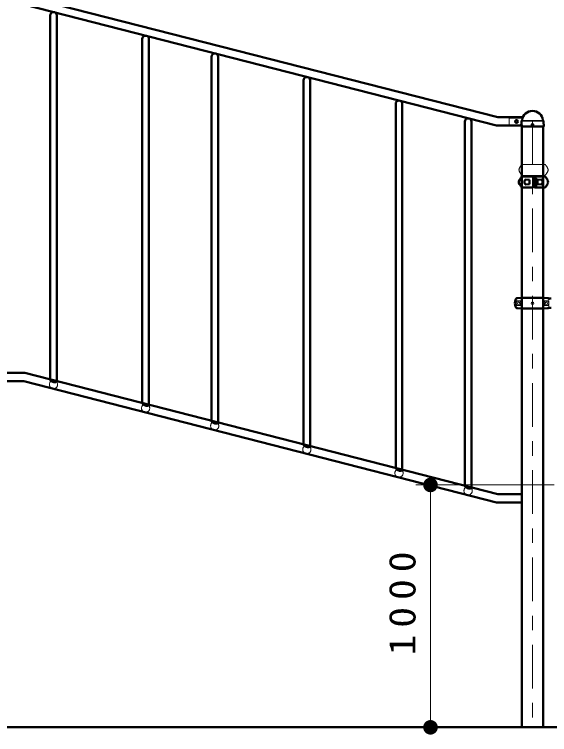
# Model space of a CAD drawing. Units: millimetres on the paper, scale 1:60. Extents: x -385 to 0, y -594 to 267.
# Drawn here: x -302.1 to -265.31, y -238.28 to -188.75 of the extents above; entities that cross this region are included whole.
import ezdxf

# ---------------------------------------------------------------- set-up
doc = ezdxf.new("R2010")
doc.units = ezdxf.units.MM
for name, pattern in [('USER1', [4.5, 2.5, -2]), ('USER2', [6, 3, -1, 1, -1]), ('USER3', [8, 3, -1, 1, -1, 1, -1])]:
    doc.linetypes.add(name, pattern=pattern)
doc.layers.add('LY_1', color=140, linetype='Continuous', lineweight=50)
doc.styles.add('ＭＳ ゴシック', font='')
doc.styles.get('ＭＳ ゴシック').set_extended_font_data('MS Gothic')

# ---------------------------------------------------------------- blocks, each defined once
blk = doc.blocks.new('filled_dot')
at = {"color": 0, "linetype": 'Continuous', "lineweight": -2, "const_width": 1.25}
blk.add_lwpolyline([(-0.625, 0, 1), (0.625, 0, 1)], format="xyb", close=True, dxfattribs=at)

msp = doc.modelspace()

# ---------------------------------------------------------------- linework, layer by layer
at = {"layer": 'LY_1'}
for p, q in [((-268.877, -195.826), (-301.377, -187.492)), ((-268.948, -196.392), (-301.448, -188.059)), ((-299.639, -213.854), (-299.639, -188.815)), ((-299.186, -213.971), (-299.186, -188.815)), ((-293.306, -215.478), (-293.306, -190.439)), ((-292.853, -215.595), (-292.853, -190.439)), ((-288.556, -216.696), (-288.556, -191.657)), ((-288.103, -216.813), (-288.103, -191.657)), ((-282.223, -218.32), (-282.223, -193.281)), ((-281.769, -218.437), (-281.769, -193.281)), ((-275.889, -219.944), (-275.889, -194.905)), ((-275.436, -220.06), (-275.436, -194.905)), ((-271.139, -221.162), (-271.139, -196.123)), ((-270.686, -221.278), (-270.686, -196.123)), ((-267.155, -195.826), (-268.877, -195.826)), ((-267.258, -196.45), (-267.251, -196.12)), ((-267.231, -196.072), (-267.213, -196.053)), ((-265.737, -196.072), (-265.756, -196.053)), ((-265.71, -196.451), (-265.717, -196.12)), ((-267.155, -196.392), (-268.948, -196.392)), ((-267.258, -196.45), (-267.25, -196.459)), ((-265.718, -196.459), (-267.25, -196.459)), ((-267.227, -196.459), (-267.227, -237.776)), ((-265.742, -196.459), (-265.742, -237.776)), ((-265.718, -196.459), (-265.71, -196.451)), ((-267.181, -199.901), (-266.471, -199.901)), ((-266.438, -199.934), (-266.438, -200.617)), ((-266.388, -199.934), (-266.388, -200.617)), ((-266.37, -199.984), (-266.265, -199.989)), ((-265.646, -199.901), (-266.354, -199.901)), ((-266.234, -200.528), (-266.234, -200.023)), ((-267.358, -200.109), (-267.363, -200.109)), ((-267.358, -200.442), (-267.363, -200.442)), ((-266.682, -200.123), (-266.967, -200.108)), ((-266.682, -200.428), (-266.967, -200.443)), ((-266.682, -200.123), (-266.682, -200.428)), ((-266.37, -200.567), (-266.265, -200.562)), ((-266.143, -200.119), (-265.859, -200.104)), ((-266.143, -200.433), (-266.143, -200.119)), ((-266.143, -200.433), (-265.859, -200.448)), ((-267.179, -200.651), (-266.471, -200.651)), ((-265.644, -200.651), (-266.354, -200.651)), ((-267.251, -208.234), (-267.514, -208.257)), ((-267.251, -208.234), (-265.717, -208.234)), ((-265.717, -208.234), (-265.192, -208.28)), ((-267.251, -208.984), (-267.514, -208.961)), ((-267.251, -208.984), (-265.717, -208.984)), ((-265.717, -208.984), (-265.192, -208.938)), ((-301.377, -213.409), (-303.17, -213.409)), ((-268.877, -221.742), (-301.377, -213.409)), ((-301.448, -213.976), (-303.17, -213.976)), ((-268.948, -222.309), (-301.448, -213.976)), ((-267.155, -221.742), (-268.877, -221.742)), ((-267.155, -222.309), (-268.948, -222.309))]:
    msp.add_line(p, q, dxfattribs=at)
at = {"layer": 'LY_1', "color": 7, "linetype": 'USER1', "lineweight": 13}
for p, q in [((-267.155, -195.882), (-268.079, -195.882)), ((-268.079, -195.882), (-268.079, -196.336)), ((-267.155, -196.336), (-268.079, -196.336))]:
    msp.add_line(p, q, dxfattribs=at)
at = {"layer": 'LY_1', "color": 7, "lineweight": 13}
for p, q in [((-265.74, -196.1), (-267.229, -196.1)), ((-265.77, -196.042), (-267.196, -196.042)), ((-267.288, -208.455), (-267.596, -208.455)), ((-267.596, -208.763), (-267.596, -208.455)), ((-265.68, -208.455), (-265.372, -208.455)), ((-265.372, -208.763), (-265.372, -208.455)), ((-267.288, -208.763), (-267.596, -208.763)), ((-265.68, -208.763), (-265.372, -208.763)), ((-265.001, -221.109), (-274.497, -221.109)), ((-273.497, -237.776), (-273.497, -221.109))]:
    msp.add_line(p, q, dxfattribs=at)
at = {"layer": 'LY_1', "color": 7, "linetype": 'USER2', "lineweight": 13}
msp.add_line((-266.484, -196.1), (-266.484, -237.776), dxfattribs=at)
at = {"layer": 'LY_1', "color": 7, "linetype": 'USER3', "lineweight": 13}
for p, q in [((-265.644, -199.067), (-267.179, -199.067)), ((-265.646, -199.817), (-267.181, -199.817))]:
    msp.add_line(p, q, dxfattribs=at)
at = {"layer": 'LY_1', "color": 7}
msp.add_line((-334.701, -237.776), (-176.792, -237.776), dxfattribs=at)
at = {"layer": 'LY_1'}
for points in [[(-299.186, -213.971), (-299.188, -213.985), (-299.194, -213.999), (-299.203, -214.011), (-299.216, -214.021), (-299.233, -214.03), (-299.252, -214.036), (-299.275, -214.041), (-299.299, -214.043), (-299.326, -214.043), (-299.354, -214.041), (-299.383, -214.036), (-299.413, -214.03), (-299.442, -214.021), (-299.471, -214.011), (-299.499, -213.998), (-299.526, -213.985), (-299.551, -213.97), (-299.573, -213.954), (-299.592, -213.938), (-299.609, -213.921), (-299.622, -213.904), (-299.632, -213.887), (-299.637, -213.87), (-299.639, -213.854)], [(-292.853, -215.595), (-292.855, -215.609), (-292.86, -215.623), (-292.87, -215.635), (-292.883, -215.645), (-292.899, -215.654), (-292.919, -215.66), (-292.941, -215.665), (-292.966, -215.667), (-292.993, -215.667), (-293.021, -215.665), (-293.05, -215.66), (-293.079, -215.654), (-293.109, -215.645), (-293.138, -215.635), (-293.166, -215.622), (-293.193, -215.609), (-293.217, -215.594), (-293.24, -215.578), (-293.259, -215.562), (-293.276, -215.545), (-293.289, -215.528), (-293.298, -215.511), (-293.304, -215.494), (-293.306, -215.478)], [(-288.103, -216.813), (-288.105, -216.827), (-288.11, -216.841), (-288.12, -216.853), (-288.133, -216.863), (-288.149, -216.872), (-288.169, -216.878), (-288.191, -216.883), (-288.216, -216.885), (-288.243, -216.885), (-288.271, -216.883), (-288.3, -216.878), (-288.329, -216.871), (-288.359, -216.863), (-288.388, -216.852), (-288.416, -216.84), (-288.443, -216.827), (-288.467, -216.812), (-288.49, -216.796), (-288.509, -216.78), (-288.526, -216.763), (-288.539, -216.746), (-288.548, -216.729), (-288.554, -216.712), (-288.556, -216.696)], [(-281.769, -218.437), (-281.771, -218.451), (-281.777, -218.465), (-281.787, -218.477), (-281.8, -218.487), (-281.816, -218.496), (-281.836, -218.502), (-281.858, -218.507), (-281.883, -218.509), (-281.909, -218.509), (-281.937, -218.506), (-281.966, -218.502), (-281.996, -218.495), (-282.026, -218.487), (-282.055, -218.476), (-282.083, -218.464), (-282.109, -218.451), (-282.134, -218.436), (-282.156, -218.42), (-282.176, -218.404), (-282.192, -218.387), (-282.205, -218.369), (-282.215, -218.353), (-282.221, -218.336), (-282.223, -218.32)], [(-275.436, -220.06), (-275.438, -220.075), (-275.444, -220.089), (-275.453, -220.101), (-275.466, -220.111), (-275.483, -220.12), (-275.502, -220.126), (-275.525, -220.131), (-275.549, -220.133), (-275.576, -220.133), (-275.604, -220.13), (-275.633, -220.126), (-275.663, -220.119), (-275.692, -220.111), (-275.721, -220.1), (-275.749, -220.088), (-275.776, -220.075), (-275.801, -220.06), (-275.823, -220.044), (-275.842, -220.027), (-275.859, -220.011), (-275.872, -219.993), (-275.882, -219.976), (-275.887, -219.96), (-275.889, -219.944)], [(-270.686, -221.278), (-270.688, -221.293), (-270.694, -221.307), (-270.703, -221.319), (-270.716, -221.329), (-270.733, -221.338), (-270.752, -221.344), (-270.775, -221.348), (-270.799, -221.351), (-270.826, -221.351), (-270.854, -221.348), (-270.883, -221.344), (-270.913, -221.337), (-270.942, -221.329), (-270.971, -221.318), (-270.999, -221.306), (-271.026, -221.293), (-271.051, -221.278), (-271.073, -221.262), (-271.092, -221.245), (-271.109, -221.228), (-271.122, -221.211), (-271.132, -221.194), (-271.137, -221.178), (-271.139, -221.162)]]:
    msp.add_lwpolyline(points, dxfattribs=at)
for centre, radius in [((-267.579, -196.109), 0.0917), ((-266.484, -196.325), 0.05)]:
    msp.add_circle(centre, radius, dxfattribs=at)
at = {"layer": 'LY_1', "color": 7, "lineweight": 13}
for centre, radius in [((-267.442, -208.609), 0.154), ((-265.526, -208.609), 0.154), ((-267.442, -208.609), 0.0833), ((-266.484, -208.609), 0.0833), ((-265.526, -208.609), 0.0833)]:
    msp.add_circle(centre, radius, dxfattribs=at)
at = {"layer": 'LY_1', "color": 7, "linetype": 'USER1', "lineweight": 13}
for centre in [(-299.413, -214.205), (-293.079, -215.829), (-288.329, -217.047), (-281.996, -218.671), (-275.663, -220.295), (-270.913, -221.513)]:
    msp.add_circle(centre, 0.283, dxfattribs=at)
at = {"layer": 'LY_1'}
for centre, radius, start, end in [((-299.413, -188.815), 0.227, 0, 180), ((-293.079, -190.439), 0.227, 0, 180), ((-288.329, -191.657), 0.227, 0, 180), ((-281.996, -193.281), 0.227, 0, 180), ((-275.663, -194.905), 0.227, 0, 180), ((-266.484, -196.109), 0.72, 90, 173.3676), ((-266.484, -196.109), 0.72, 6.6324, 90), ((-270.913, -196.123), 0.227, 0, 180), ((-267.181, -196.121), 0.07, 135, 178.996), ((-267.246, -196.02), 0.0467, 315, 353.3676), ((-265.723, -196.02), 0.0467, 186.6324, 225), ((-265.787, -196.121), 0.07, 1.0039, 45), ((-266.336, -200.671), 1.167, 140.2209, 154.4416), ((-267.181, -199.967), 0.0667, 90, 140.2209), ((-266.471, -199.934), 0.0333, 0, 90), ((-266.371, -200.001), 0.0167, 87, 180), ((-266.354, -199.934), 0.0333, 90, 180), ((-266.267, -200.023), 0.0333, 1.0841, 87), ((-265.644, -199.967), 0.0667, 39.7791, 90), ((-266.49, -200.671), 1.167, 25.5584, 39.7791), ((-267.163, -200.276), 0.267, 143.1301, 216.8699), ((-267.163, -200.276), 0.25, 154.4416, 205.5584), ((-266.336, -199.88), 1.167, 205.5584, 219.7791), ((-267.363, -200.126), 0.0167, 90, 143.1301), ((-267.363, -200.426), 0.0167, 216.8699, 270), ((-266.803, -200.276), 0.232, 154.6994, 205.3006), ((-265.958, -200.675), 1.167, 151.385, 154.6994), ((-265.958, -199.876), 1.167, 205.3006, 208.615), ((-266.967, -200.124), 0.0167, 87, 151.385), ((-266.967, -200.427), 0.0167, 208.615, 273), ((-266.371, -200.551), 0.0167, 180, 273), ((-266.267, -200.528), 0.0333, 273, 358.9158), ((-265.858, -200.12), 0.0167, 28.6151, 93), ((-265.858, -200.431), 0.0167, 267, 331.385), ((-266.867, -200.671), 1.167, 25.5584, 28.6151), ((-266.867, -199.88), 1.167, 331.385, 334.4416), ((-266.04, -200.276), 0.25, 334.4416, 25.5584), ((-266.49, -199.88), 1.167, 320.2209, 334.4416), ((-265.663, -200.276), 0.25, 334.4416, 25.5584), ((-267.181, -200.584), 0.0667, 219.7791, 270), ((-266.471, -200.617), 0.0333, 270, 0), ((-266.354, -200.617), 0.0333, 180, 270), ((-265.644, -200.584), 0.0667, 270, 320.2209), ((-266.859, -208.609), 0.833, 163.8038, 196.1962), ((-267.499, -208.423), 0.167, 95, 163.8038), ((-265.469, -208.423), 0.167, 16.1962, 85), ((-267.499, -208.795), 0.167, 196.1962, 265), ((-265.469, -208.795), 0.167, 275, 343.8037)]:
    msp.add_arc(centre, radius, start, end, dxfattribs=at)
at = {"layer": 'LY_1', "color": 7, "linetype": 'USER3', "lineweight": 13}
for centre, radius, start, end in [((-266.336, -199.838), 1.167, 140.2209, 154.4416), ((-267.181, -199.134), 0.0667, 90, 140.2209), ((-265.644, -199.134), 0.0667, 39.7791, 90), ((-266.49, -199.838), 1.167, 25.5584, 39.7791), ((-267.163, -199.442), 0.25, 154.4416, 205.5584), ((-266.336, -199.047), 1.167, 205.5584, 219.7791), ((-266.49, -199.047), 1.167, 320.2209, 334.4416), ((-265.663, -199.442), 0.25, 334.4416, 25.5584), ((-267.181, -199.751), 0.0667, 219.7791, 270), ((-265.644, -199.751), 0.0667, 270, 320.2209)]:
    msp.add_arc(centre, radius, start, end, dxfattribs=at)
at = {"layer": 'LY_1', "color": 7, "lineweight": 13}
for centre, start, end in [((-269.422, -208.609), 355.8705, 4.1295), ((-263.546, -208.609), 175.8705, 184.1295)]:
    msp.add_arc(centre, 2.139, start, end, dxfattribs=at)
at = {"layer": 'LY_1', "color": 7, "linetype": 'USER1', "lineweight": 13}
for centre, start, end in [((-265.717, -208.251), 88.0111, 180), ((-265.717, -208.967), 180, 270)]:
    msp.add_arc(centre, 0.0167, start, end, dxfattribs=at)

# ---------------------------------------------------------------- block references
at = {"layer": 'LY_1', "color": 7, "lineweight": 13, "xscale": 0.4, "yscale": 0.4}
for p, rotation in [((-273.497, -221.109), 270), ((-273.497, -237.776), 90)]:
    msp.add_blockref('filled_dot', p, dxfattribs=dict(at, rotation=rotation))

# ---------------------------------------------------------------- texts
at = {"layer": 'LY_1', "color": 7, "insert": (-274.497, -229.021), "char_height": 1.833, "attachment_point": 8, "rotation": 90, "style": 'ＭＳ ゴシック'}
msp.add_mtext('\\T1.33;\\W1.15;1000', dxfattribs=at)

doc.saveas('drawing.dxf')
